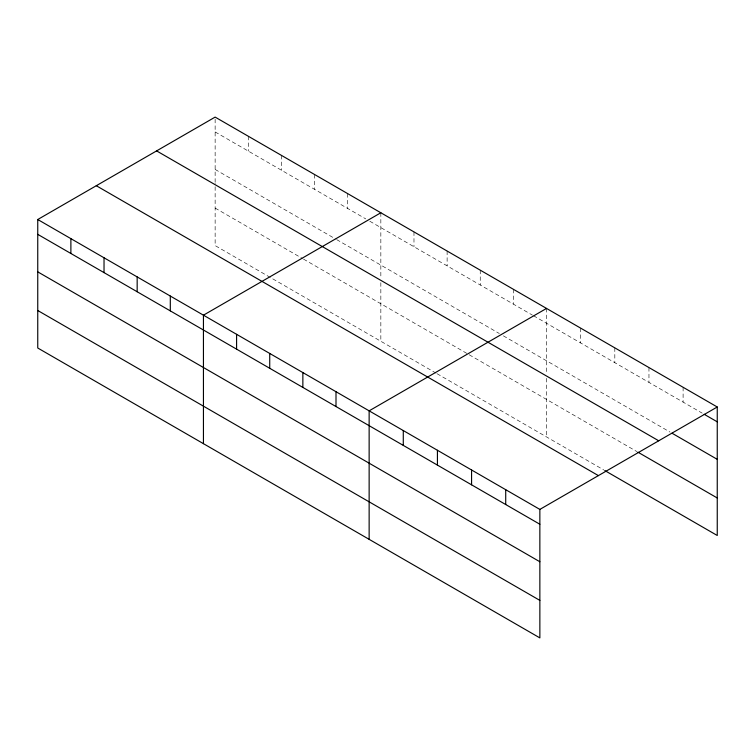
<?xml version="1.0" encoding="UTF-8"?>
<svg xmlns="http://www.w3.org/2000/svg" width="755" height="755" viewBox="0 0 755 755"><rect width="100%" height="100%" fill="white"/><g stroke="black" fill="none" stroke-linecap="round" stroke-linejoin="round"><path stroke-width="0.57" stroke-dasharray="3.77 2.83" d="M215.137 182.323L215.137 117.1M215.137 131.936L365.779 218.903M369.79 221.224L532.473 315.146M533.483 315.722L702.188 413.127M215.137 169.441L335.645 239.014M336.655 239.599L499.338 333.521M503.349 335.843L670.053 432.086M215.137 208.087L302.51 258.531M303.51 259.107L468.204 354.189M469.204 354.774L636.909 451.594M436.069 373.149L215.137 245.592L215.137 183.493M437.07 373.725L603.774 469.969M683.105 387.277L683.105 402.113M648.96 367.562L648.96 382.398M614.815 347.857L614.815 362.683M580.68 328.142L580.68 342.978M546.535 308.427L546.535 373.649M546.535 378.33L546.535 436.918M513.391 289.297L513.391 304.133M480.255 270.158L480.255 284.994M447.12 251.028L447.12 265.864M413.976 231.898L413.976 246.734M380.841 212.768L380.841 277.991M380.841 282.672L380.841 341.26M347.696 193.629L347.696 208.465M314.561 174.499L314.561 189.335M281.417 155.37L281.417 170.196M248.282 136.23L248.282 151.066"/><path stroke-width="1.13" d="M37.75 219.516L539.853 509.408L539.863 637.899L37.75 348.008L37.75 219.516L215.137 117.1L717.25 406.992L717.25 535.484L604.774 470.544M380.841 212.768L203.444 315.184L203.444 443.676M546.535 308.427L369.138 410.843L369.138 539.334M539.853 509.408L717.25 406.992M704.198 414.287L717.25 421.828M672.063 433.238L717.25 459.333M156.606 150.896L658.709 440.788M637.918 452.169L717.25 497.979M96.291 185.721L598.394 475.612M37.75 234.352L539.853 524.244M37.75 271.857L539.863 561.748M37.75 310.503L539.863 600.395M505.718 489.693L505.718 504.529M471.573 469.978L471.573 484.814M437.428 450.273L437.428 465.099M403.283 430.558L403.283 445.393M336.003 391.713L336.003 406.549M302.859 372.574L302.859 387.409M269.724 353.444L269.724 368.28M236.589 334.314L236.589 349.15M170.309 296.045L170.309 310.881M137.165 276.915L137.165 291.751M104.03 257.785L104.03 272.621M70.885 238.646L70.885 253.482"/></g></svg>
